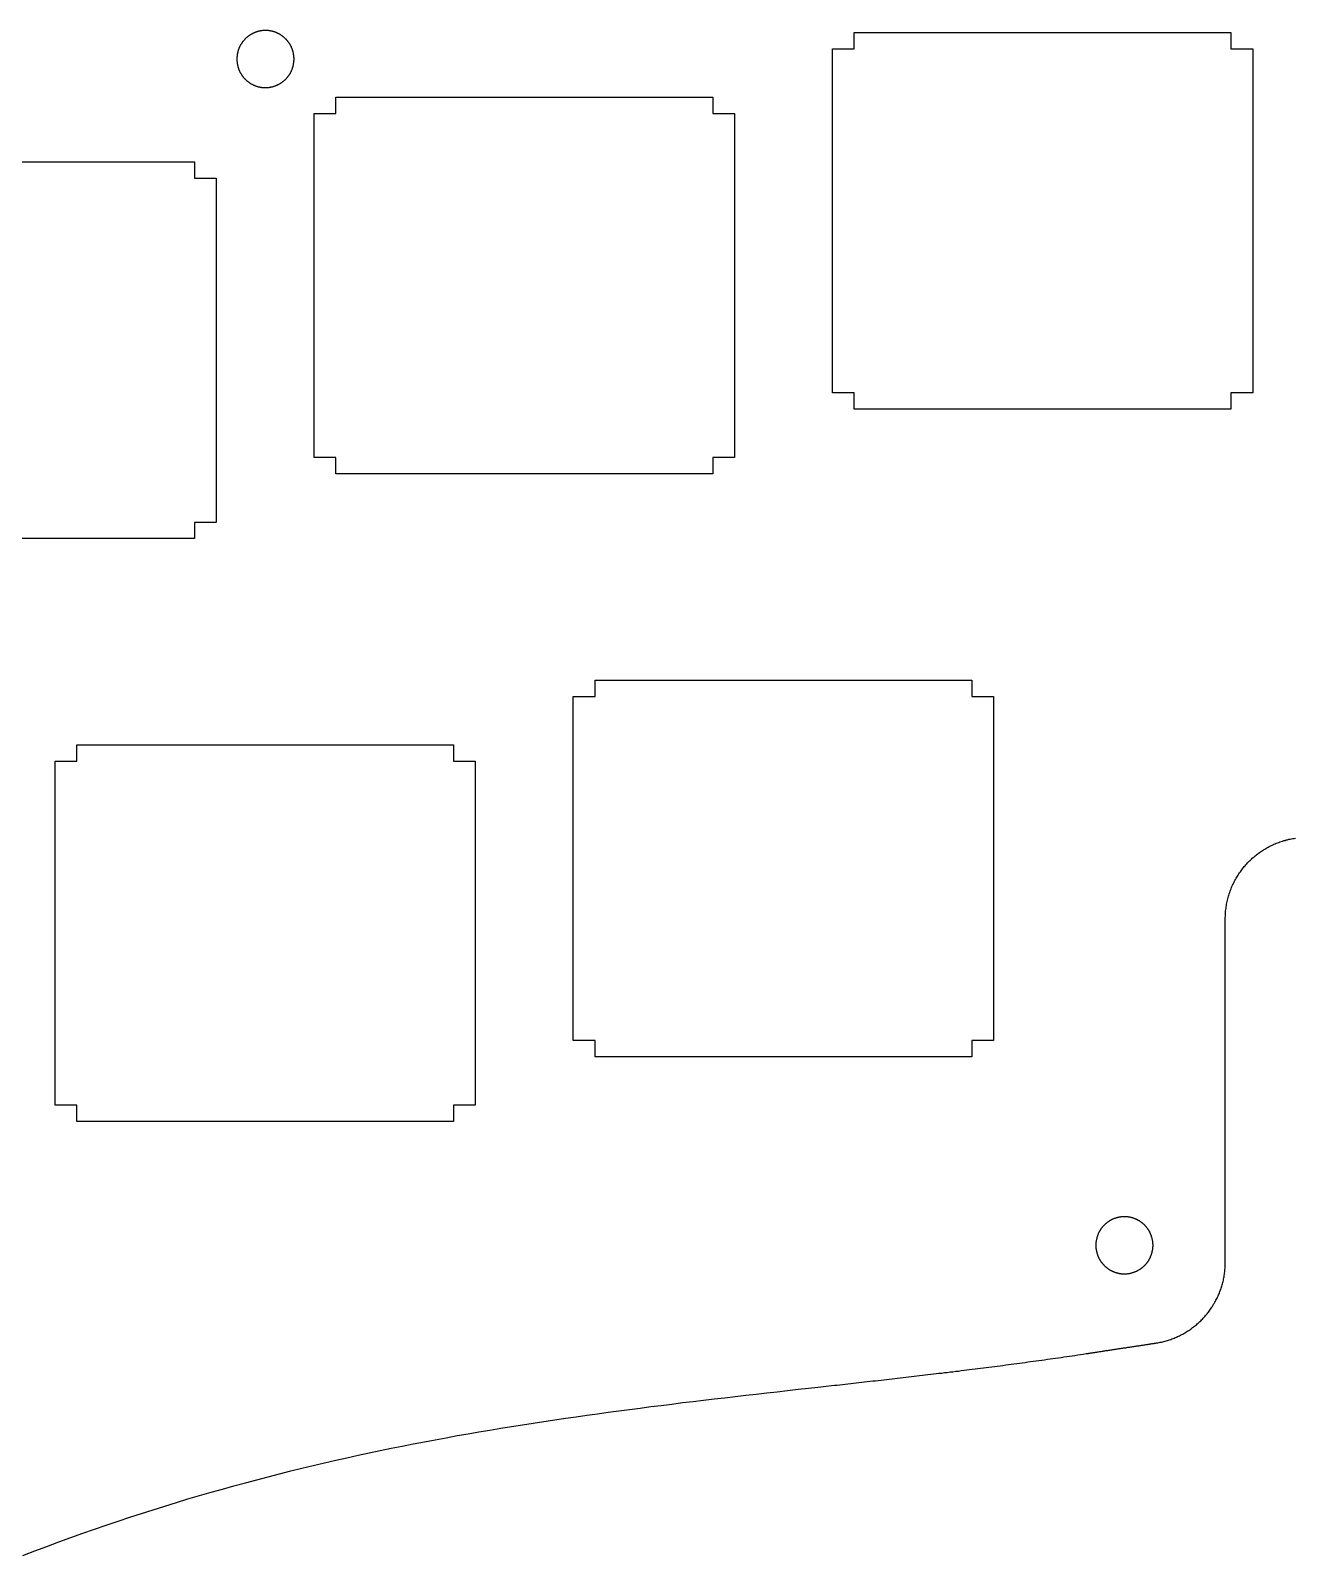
# Model space of a CAD drawing. Extents: x 0 to 154, y 0 to 134.
# Drawn here: x 43.7 to 90.2, y 7.7 to 63.7 of the extents above; entities that cross this region are included whole.
import ezdxf

# ---------------------------------------------------------------- set-up
doc = ezdxf.new("R2010")
doc.units = 0
doc.layers.add('LAYER_1', color=7, linetype='CONTINUOUS')

# ---------------------------------------------------------------- blocks, each defined once
blk = doc.blocks.new('BLOCK_2')
at = {"layer": 'LAYER_1', "color": 7}
for points in [[(186.7, 180.44), (186.7, 178.74), (184.43, 178.74), (184.43, 142.88), (186.7, 142.88), (186.7, 141.18), (225.96, 141.18), (225.96, 142.88), (228.22, 142.88), (228.22, 178.74), (225.96, 178.74), (225.96, 180.44), (186.7, 180.44)], [(240.7, 173.69), (240.7, 171.99), (238.43, 171.99), (238.43, 136.13), (240.7, 136.13), (240.7, 134.43), (279.96, 134.43), (279.96, 136.13), (282.22, 136.13), (282.22, 171.99), (279.96, 171.99), (279.96, 173.69), (240.7, 173.69)], [(294.7, 166.94), (294.7, 165.24), (292.43, 165.24), (292.43, 129.38), (294.7, 129.38), (294.7, 127.68), (333.96, 127.68), (333.96, 129.38), (336.22, 129.38), (336.22, 165.24), (333.96, 165.24), (333.96, 166.94), (294.7, 166.94)], [(213.7, 112.94), (213.7, 111.24), (211.43, 111.24), (211.43, 75.38), (213.7, 75.38), (213.7, 73.68), (252.96, 73.68), (252.96, 75.38), (255.22, 75.38), (255.22, 111.24), (252.96, 111.24), (252.96, 112.94), (213.7, 112.94)], [(267.7, 106.2), (267.7, 104.49), (265.43, 104.49), (265.43, 68.64), (267.7, 68.64), (267.7, 66.93), (306.96, 66.93), (306.96, 68.64), (309.22, 68.64), (309.22, 104.49), (306.96, 104.49), (306.96, 106.2), (267.7, 106.2)]]:
    blk.add_lwpolyline(points, dxfattribs=at)
for points in [[(312.56, 21.69, 0), (311.31, 22.17, 0), (310.06, 22.64, 0), (308.81, 23.1, 0), (307.57, 23.56, 0), (306.34, 24, 0), (305.11, 24.43, 0), (303.88, 24.86, 0), (302.65, 25.27, 0), (301.43, 25.68, 0), (300.21, 26.08, 0), (298.99, 26.46, 0), (297.78, 26.84, 0), (296.57, 27.22, 0), (295.37, 27.58, 0), (294.17, 27.93, 0), (292.97, 28.28, 0), (291.77, 28.62, 0), (290.58, 28.95, 0), (289.39, 29.28, 0), (288.2, 29.59, 0), (287.02, 29.9, 0), (285.84, 30.2, 0), (284.66, 30.5, 0), (283.49, 30.79, 0), (282.31, 31.07, 0), (281.14, 31.34, 0), (279.98, 31.61, 0), (278.81, 31.87, 0), (277.65, 32.13, 0), (276.5, 32.38, 0), (275.34, 32.62, 0), (274.19, 32.86, 0), (273.04, 33.09, 0), (271.89, 33.32, 0), (270.74, 33.54, 0), (269.6, 33.76, 0), (268.46, 33.97, 0), (267.32, 34.18, 0), (266.18, 34.38, 0), (265.05, 34.58, 0), (263.91, 34.77, 0), (262.78, 34.96, 0), (261.65, 35.14, 0), (260.53, 35.32, 0), (259.4, 35.49, 0), (258.28, 35.67, 0), (257.16, 35.83, 0), (256.04, 36, 0), (254.92, 36.16, 0), (253.81, 36.32, 0), (252.69, 36.47, 0), (251.58, 36.63, 0), (250.47, 36.77, 0), (249.36, 36.92, 0), (248.26, 37.06, 0), (247.15, 37.21, 0), (246.05, 37.34, 0), (244.94, 37.48, 0), (243.84, 37.62, 0), (242.74, 37.75, 0), (241.64, 37.88, 0), (240.54, 38.01, 0), (239.45, 38.14, 0), (238.35, 38.27, 0), (237.26, 38.39, 0), (236.17, 38.52, 0), (235.07, 38.64, 0), (233.98, 38.76, 0), (232.89, 38.88, 0), (231.8, 39.01, 0), (230.72, 39.13, 0), (229.73, 39.24, 0), (229.44, 39.27, 0), (229.16, 39.3, 0), (228.88, 39.33, 0), (228.59, 39.37, 0), (228.31, 39.4, 0), (228.02, 39.43, 0), (227.74, 39.46, 0), (227.45, 39.49, 0), (227.17, 39.52, 0), (226.88, 39.56, 0), (226.6, 39.59, 0), (226.31, 39.62, 0), (226.03, 39.65, 0), (225.74, 39.68, 0), (225.46, 39.72, 0), (225.17, 39.75, 0), (224.88, 39.78, 0), (224.6, 39.81, 0), (224.31, 39.85, 0), (224.02, 39.88, 0), (223.74, 39.91, 0), (223.45, 39.94, 0), (223.16, 39.98, 0), (222.88, 40.01, 0), (222.59, 40.04, 0), (222.3, 40.07, 0), (222.01, 40.11, 0), (221.73, 40.14, 0), (221.44, 40.17, 0), (221.15, 40.21, 0), (220.86, 40.24, 0), (220.58, 40.27, 0), (220.29, 40.31, 0), (220, 40.34, 0), (219.71, 40.37, 0), (219.42, 40.41, 0), (219.14, 40.44, 0), (218.85, 40.47, 0), (218.56, 40.51, 0), (218.27, 40.54, 0), (217.98, 40.58, 0), (217.69, 40.61, 0), (217.41, 40.65, 0), (217.12, 40.68, 0), (216.83, 40.71, 0), (216.54, 40.75, 0), (216.25, 40.78, 0), (215.96, 40.82, 0), (215.67, 40.85, 0), (215.38, 40.89, 0), (215.09, 40.92, 0), (214.8, 40.96, 0), (214.51, 41, 0), (214.22, 41.03, 0), (213.94, 41.07, 0), (213.65, 41.1, 0), (213.36, 41.14, 0), (213.07, 41.18, 0), (212.78, 41.21, 0), (212.49, 41.25, 0), (212.2, 41.29, 0), (211.91, 41.32, 0), (211.62, 41.36, 0), (211.33, 41.4, 0), (211.04, 41.43, 0), (210.75, 41.47, 0), (210.46, 41.51, 0), (210.17, 41.55, 0), (209.88, 41.59, 0), (209.59, 41.62, 0), (209.31, 41.66, 0), (209.02, 41.7, 0), (208.73, 41.74, 0), (208.44, 41.78, 0), (208.15, 41.82, 0), (207.86, 41.86, 0), (207.57, 41.9, 0), (207.28, 41.94, 0), (206.99, 41.98, 0), (206.7, 42.02, 0), (206.41, 42.06, 0), (206.12, 42.1, 0), (205.83, 42.14, 0), (205.54, 42.18, 0), (205.26, 42.22, 0), (204.97, 42.26, 0), (204.68, 42.3, 0), (204.39, 42.34, 0), (204.1, 42.38, 0), (203.81, 42.43, 0), (203.52, 42.47, 0), (203.24, 42.51, 0), (202.95, 42.55, 0), (202.66, 42.6, 0), (202.37, 42.64, 0), (202.08, 42.68, 0), (201.79, 42.73, 0), (201.74, 42.73, 0), (201.74, 42.73, 0), (201.73, 42.74, 0), (201.71, 42.74, 0), (201.69, 42.74, 0), (201.67, 42.74, 0), (201.64, 42.75, 0), (201.61, 42.75, 0), (201.58, 42.76, 0), (201.54, 42.76, 0), (201.5, 42.77, 0), (201.45, 42.78, 0), (201.4, 42.79, 0), (201.35, 42.79, 0), (201.29, 42.8, 0), (201.23, 42.81, 0), (201.17, 42.82, 0), (201.11, 42.83, 0), (201.04, 42.84, 0), (200.97, 42.85, 0), (200.89, 42.86, 0), (200.82, 42.87, 0), (200.74, 42.89, 0), (200.66, 42.9, 0), (200.57, 42.91, 0), (200.49, 42.92, 0), (200.4, 42.94, 0), (200.31, 42.95, 0), (200.22, 42.97, 0), (200.12, 42.98, 0), (200.03, 42.99, 0), (199.93, 43.01, 0), (199.83, 43.02, 0), (199.73, 43.04, 0), (199.63, 43.05, 0), (199.53, 43.07, 0), (199.42, 43.09, 0), (199.32, 43.1, 0), (199.21, 43.12, 0), (199.1, 43.13, 0), (198.99, 43.15, 0), (198.88, 43.17, 0), (198.78, 43.18, 0), (198.66, 43.2, 0), (198.55, 43.22, 0), (198.44, 43.23, 0), (198.33, 43.25, 0), (198.22, 43.27, 0), (198.11, 43.29, 0), (198, 43.3, 0), (197.89, 43.32, 0), (197.78, 43.34, 0), (197.66, 43.35, 0), (197.55, 43.37, 0), (197.44, 43.39, 0), (197.34, 43.4, 0), (197.23, 43.42, 0), (197.12, 43.44, 0), (197.01, 43.45, 0), (196.91, 43.47, 0), (196.8, 43.48, 0), (196.7, 43.5, 0), (196.59, 43.52, 0), (196.49, 43.53, 0), (196.39, 43.55, 0), (196.29, 43.56, 0), (196.2, 43.58, 0), (196.1, 43.59, 0), (196.01, 43.6, 0), (195.92, 43.62, 0), (195.83, 43.63, 0), (195.74, 43.64, 0), (195.66, 43.66, 0), (195.57, 43.67, 0), (195.49, 43.68, 0), (195.41, 43.69, 0), (195.34, 43.71, 0), (195.27, 43.72, 0), (195.2, 43.73, 0), (195.13, 43.74, 0), (195.06, 43.75, 0), (195, 43.76, 0), (194.95, 43.77, 0), (194.89, 43.77, 0), (194.84, 43.78, 0), (194.79, 43.79, 0), (194.75, 43.8, 0), (194.71, 43.8, 0), (194.67, 43.81, 0), (194.64, 43.81, 0), (194.61, 43.82, 0), (194.58, 43.82, 0), (194.56, 43.82, 0), (194.54, 43.83, 0), (194.53, 43.83, 0), (194.52, 43.83, 0), (194.51, 43.83, 0), (194.44, 43.84, 0), (194.32, 43.86, 0), (194.19, 43.89, 0), (194.06, 43.91, 0), (193.94, 43.94, 0), (193.81, 43.97, 0), (193.69, 44, 0), (193.57, 44.03, 0), (193.45, 44.06, 0), (193.32, 44.1, 0), (193.21, 44.14, 0), (193.09, 44.18, 0), (192.97, 44.22, 0), (192.85, 44.26, 0), (192.73, 44.3, 0), (192.61, 44.35, 0), (192.5, 44.4, 0), (192.38, 44.45, 0), (192.27, 44.5, 0), (192.16, 44.55, 0), (192.05, 44.6, 0), (191.94, 44.66, 0), (191.82, 44.71, 0), (191.72, 44.77, 0), (191.61, 44.83, 0), (191.5, 44.89, 0), (191.4, 44.96, 0), (191.29, 45.02, 0), (191.19, 45.09, 0), (191.09, 45.15, 0), (190.98, 45.22, 0), (190.88, 45.29, 0), (190.78, 45.37, 0), (190.69, 45.44, 0), (190.59, 45.51, 0), (190.49, 45.59, 0), (190.4, 45.66, 0), (190.3, 45.74, 0), (190.21, 45.82, 0), (190.12, 45.9, 0), (190.03, 45.99, 0), (189.94, 46.07, 0), (189.85, 46.15, 0), (189.76, 46.24, 0), (189.68, 46.33, 0), (189.59, 46.41, 0), (189.51, 46.5, 0), (189.43, 46.59, 0), (189.35, 46.69, 0), (189.27, 46.78, 0), (189.19, 46.87, 0), (189.12, 46.97, 0), (189.04, 47.06, 0), (188.97, 47.16, 0), (188.9, 47.26, 0), (188.83, 47.36, 0), (188.76, 47.46, 0), (188.69, 47.56, 0), (188.62, 47.66, 0), (188.56, 47.77, 0), (188.5, 47.87, 0), (188.43, 47.97, 0), (188.37, 48.08, 0), (188.31, 48.19, 0), (188.26, 48.3, 0), (188.2, 48.41, 0), (188.15, 48.51, 0), (188.09, 48.63, 0), (188.04, 48.74, 0), (187.99, 48.85, 0), (187.94, 48.96, 0), (187.9, 49.08, 0), (187.85, 49.19, 0), (187.81, 49.31, 0), (187.77, 49.42, 0), (187.73, 49.54, 0), (187.69, 49.66, 0), (187.65, 49.78, 0), (187.62, 49.89, 0), (187.58, 50.01, 0), (187.55, 50.14, 0), (187.52, 50.26, 0), (187.49, 50.38, 0), (187.47, 50.5, 0), (187.44, 50.62, 0), (187.42, 50.75, 0), (187.4, 50.87, 0), (187.38, 51, 0), (187.36, 51.12, 0), (187.34, 51.25, 0), (187.33, 51.37, 0), (187.32, 51.5, 0), (187.31, 51.63, 0), (187.3, 51.76, 0), (187.29, 51.88, 0), (187.29, 52.01, 0), (187.29, 52.14, 0), (187.29, 52.24, 0), (187.29, 52.26, 0), (187.29, 52.29, 0), (187.29, 52.36, 0), (187.29, 52.44, 0), (187.29, 52.54, 0), (187.29, 52.66, 0), (187.29, 52.81, 0), (187.29, 52.97, 0), (187.29, 53.15, 0), (187.29, 53.35, 0), (187.29, 53.56, 0), (187.29, 53.8, 0), (187.29, 54.05, 0), (187.29, 54.32, 0), (187.29, 54.6, 0), (187.29, 54.9, 0), (187.29, 55.22, 0), (187.29, 55.55, 0), (187.29, 55.89, 0), (187.29, 56.25, 0), (187.29, 56.62, 0), (187.29, 57, 0), (187.29, 57.4, 0), (187.29, 57.8, 0), (187.29, 58.22, 0), (187.29, 58.65, 0), (187.29, 59.09, 0), (187.29, 59.54, 0), (187.29, 60, 0), (187.29, 60.47, 0), (187.29, 60.95, 0), (187.29, 61.43, 0), (187.29, 61.93, 0), (187.29, 62.43, 0), (187.29, 62.93, 0), (187.29, 63.45, 0), (187.29, 63.96, 0), (187.29, 64.49, 0), (187.29, 65.02, 0), (187.29, 65.55, 0), (187.29, 66.09, 0), (187.29, 66.63, 0), (187.29, 67.17, 0), (187.29, 67.72, 0), (187.29, 68.27, 0), (187.29, 68.82, 0), (187.29, 69.37, 0), (187.29, 69.92, 0), (187.29, 70.47, 0), (187.29, 71.03, 0), (187.29, 71.58, 0), (187.29, 72.13, 0), (187.29, 72.67, 0), (187.29, 73.22, 0), (187.29, 73.76, 0), (187.29, 74.3, 0), (187.29, 74.84, 0), (187.29, 75.37, 0), (187.29, 75.9, 0), (187.29, 76.42, 0), (187.29, 76.94, 0), (187.29, 77.45, 0), (187.29, 77.96, 0), (187.29, 78.46, 0), (187.29, 78.95, 0), (187.29, 79.43, 0), (187.29, 79.91, 0), (187.29, 80.38, 0), (187.29, 80.83, 0), (187.29, 81.28, 0), (187.29, 81.72, 0), (187.29, 82.15, 0), (187.29, 82.56, 0), (187.29, 82.97, 0), (187.29, 83.36, 0), (187.29, 83.74, 0), (187.29, 84.11, 0), (187.29, 84.46, 0), (187.29, 84.81, 0), (187.29, 85.13, 0), (187.29, 85.44, 0), (187.29, 85.74, 0), (187.29, 86.02, 0), (187.29, 86.28, 0), (187.29, 86.53, 0), (187.29, 86.76, 0), (187.29, 86.98, 0), (187.29, 87.17, 0), (187.29, 87.35, 0), (187.29, 87.51, 0), (187.29, 87.64, 0), (187.29, 87.76, 0), (187.29, 87.86, 0), (187.29, 87.94, 0), (187.29, 88, 0), (187.29, 88.03, 0), (187.29, 88.04, 0), (187.29, 88.18, 0), (187.28, 88.32, 0), (187.28, 88.47, 0), (187.27, 88.61, 0), (187.26, 88.75, 0), (187.25, 88.89, 0), (187.23, 89.03, 0), (187.21, 89.17, 0), (187.19, 89.31, 0), (187.17, 89.45, 0), (187.15, 89.59, 0), (187.12, 89.73, 0), (187.09, 89.86, 0), (187.06, 90, 0), (187.03, 90.13, 0), (186.99, 90.27, 0), (186.96, 90.4, 0), (186.92, 90.53, 0), (186.88, 90.66, 0), (186.83, 90.79, 0), (186.79, 90.92, 0), (186.74, 91.05, 0), (186.69, 91.18, 0), (186.64, 91.3, 0), (186.59, 91.43, 0), (186.53, 91.55, 0), (186.47, 91.68, 0), (186.41, 91.8, 0), (186.35, 91.92, 0), (186.29, 92.04, 0), (186.23, 92.16, 0), (186.16, 92.28, 0), (186.09, 92.39, 0), (186.02, 92.51, 0), (185.95, 92.62, 0), (185.88, 92.74, 0), (185.8, 92.85, 0), (185.72, 92.96, 0), (185.65, 93.07, 0), (185.56, 93.17, 0), (185.48, 93.28, 0), (185.4, 93.39, 0), (185.31, 93.49, 0), (185.23, 93.59, 0), (185.14, 93.69, 0), (185.05, 93.79, 0), (184.96, 93.89, 0), (184.86, 93.99, 0), (184.77, 94.08, 0), (184.67, 94.18, 0), (184.57, 94.27, 0), (184.48, 94.36, 0), (184.38, 94.45, 0), (184.27, 94.53, 0), (184.17, 94.62, 0), (184.07, 94.7, 0), (183.96, 94.79, 0), (183.85, 94.87, 0), (183.74, 94.95, 0), (183.63, 95.03, 0), (183.52, 95.1, 0), (183.41, 95.18, 0), (183.3, 95.25, 0), (183.18, 95.32, 0), (183.07, 95.39, 0), (182.95, 95.46, 0), (182.83, 95.52, 0), (182.71, 95.58, 0), (182.59, 95.65, 0), (182.47, 95.71, 0), (182.35, 95.76, 0), (182.22, 95.82, 0), (182.1, 95.87, 0), (181.97, 95.93, 0), (181.84, 95.98, 0), (181.72, 96.02, 0), (181.59, 96.07, 0), (181.46, 96.11, 0), (181.33, 96.16, 0), (181.2, 96.2, 0), (181.06, 96.23, 0), (180.93, 96.27, 0), (180.79, 96.3, 0), (180.66, 96.34, 0), (180.52, 96.36, 0), (180.39, 96.39, 0), (180.25, 96.42, 0), (180.11, 96.44, 0), (179.97, 96.46, 0)], [(290.27, 177.67, 0), (290.27, 177.62, 0), (290.27, 177.58, 0), (290.27, 177.53, 0), (290.27, 177.48, 0), (290.27, 177.44, 0), (290.26, 177.39, 0), (290.26, 177.34, 0), (290.25, 177.3, 0), (290.25, 177.25, 0), (290.24, 177.21, 0), (290.23, 177.16, 0), (290.22, 177.12, 0), (290.21, 177.07, 0), (290.2, 177.03, 0), (290.19, 176.98, 0), (290.18, 176.94, 0), (290.17, 176.89, 0), (290.16, 176.85, 0), (290.15, 176.81, 0), (290.13, 176.76, 0), (290.12, 176.72, 0), (290.11, 176.68, 0), (290.09, 176.63, 0), (290.07, 176.59, 0), (290.06, 176.55, 0), (290.04, 176.51, 0), (290.02, 176.47, 0), (290, 176.43, 0), (289.99, 176.39, 0), (289.97, 176.35, 0), (289.95, 176.31, 0), (289.93, 176.27, 0), (289.9, 176.23, 0), (289.88, 176.19, 0), (289.86, 176.15, 0), (289.84, 176.12, 0), (289.81, 176.08, 0), (289.79, 176.04, 0), (289.76, 176, 0), (289.74, 175.97, 0), (289.71, 175.93, 0), (289.69, 175.9, 0), (289.66, 175.86, 0), (289.63, 175.83, 0), (289.61, 175.79, 0), (289.58, 175.76, 0), (289.55, 175.72, 0), (289.52, 175.69, 0), (289.49, 175.66, 0), (289.46, 175.63, 0), (289.43, 175.59, 0), (289.4, 175.56, 0), (289.37, 175.53, 0), (289.34, 175.5, 0), (289.3, 175.47, 0), (289.27, 175.44, 0), (289.24, 175.41, 0), (289.2, 175.38, 0), (289.17, 175.36, 0), (289.14, 175.33, 0), (289.1, 175.3, 0), (289.07, 175.28, 0), (289.03, 175.25, 0), (288.99, 175.22, 0), (288.96, 175.2, 0), (288.92, 175.18, 0), (288.88, 175.15, 0), (288.85, 175.13, 0), (288.81, 175.1, 0), (288.77, 175.08, 0), (288.73, 175.06, 0), (288.69, 175.04, 0), (288.65, 175.02, 0), (288.61, 175, 0), (288.57, 174.98, 0), (288.53, 174.96, 0), (288.49, 174.94, 0), (288.45, 174.93, 0), (288.41, 174.91, 0), (288.37, 174.89, 0), (288.32, 174.88, 0), (288.28, 174.86, 0), (288.24, 174.85, 0), (288.2, 174.83, 0), (288.15, 174.82, 0), (288.11, 174.81, 0), (288.07, 174.79, 0), (288.02, 174.78, 0), (287.98, 174.77, 0), (287.93, 174.76, 0), (287.89, 174.75, 0), (287.84, 174.75, 0), (287.8, 174.74, 0), (287.75, 174.73, 0), (287.71, 174.72, 0), (287.66, 174.72, 0), (287.62, 174.71, 0), (287.57, 174.71, 0), (287.52, 174.7, 0), (287.48, 174.7, 0), (287.43, 174.7, 0), (287.38, 174.7, 0), (287.33, 174.7, 0), (287.29, 174.69, 0), (287.24, 174.7, 0), (287.19, 174.7, 0), (287.15, 174.7, 0), (287.1, 174.7, 0), (287.05, 174.71, 0), (287.01, 174.71, 0), (286.96, 174.71, 0), (286.91, 174.72, 0), (286.87, 174.73, 0), (286.82, 174.73, 0), (286.78, 174.74, 0), (286.73, 174.75, 0), (286.69, 174.76, 0), (286.64, 174.77, 0), (286.6, 174.78, 0), (286.55, 174.79, 0), (286.51, 174.8, 0), (286.47, 174.81, 0), (286.42, 174.83, 0), (286.38, 174.84, 0), (286.34, 174.85, 0), (286.3, 174.87, 0), (286.25, 174.88, 0), (286.21, 174.9, 0), (286.17, 174.92, 0), (286.13, 174.94, 0), (286.09, 174.95, 0), (286.05, 174.97, 0), (286.01, 174.99, 0), (285.97, 175.01, 0), (285.93, 175.03, 0), (285.89, 175.05, 0), (285.85, 175.07, 0), (285.81, 175.09, 0), (285.77, 175.12, 0), (285.73, 175.14, 0), (285.7, 175.16, 0), (285.66, 175.19, 0), (285.62, 175.21, 0), (285.59, 175.24, 0), (285.55, 175.26, 0), (285.51, 175.29, 0), (285.48, 175.32, 0), (285.44, 175.34, 0), (285.41, 175.37, 0), (285.38, 175.4, 0), (285.34, 175.43, 0), (285.31, 175.46, 0), (285.28, 175.49, 0), (285.25, 175.52, 0), (285.21, 175.55, 0), (285.18, 175.58, 0), (285.15, 175.61, 0), (285.12, 175.64, 0), (285.09, 175.67, 0), (285.06, 175.71, 0), (285.03, 175.74, 0), (285, 175.77, 0), (284.98, 175.81, 0), (284.95, 175.84, 0), (284.92, 175.88, 0), (284.9, 175.91, 0), (284.87, 175.95, 0), (284.85, 175.99, 0), (284.82, 176.02, 0), (284.8, 176.06, 0), (284.77, 176.1, 0), (284.75, 176.13, 0), (284.73, 176.17, 0), (284.7, 176.21, 0), (284.68, 176.25, 0), (284.66, 176.29, 0), (284.64, 176.33, 0), (284.62, 176.37, 0), (284.6, 176.41, 0), (284.58, 176.45, 0), (284.57, 176.49, 0), (284.55, 176.53, 0), (284.53, 176.57, 0), (284.52, 176.61, 0), (284.5, 176.66, 0), (284.49, 176.7, 0), (284.47, 176.74, 0), (284.46, 176.78, 0), (284.44, 176.83, 0), (284.43, 176.87, 0), (284.42, 176.91, 0), (284.41, 176.96, 0), (284.4, 177, 0), (284.39, 177.05, 0), (284.38, 177.09, 0), (284.37, 177.14, 0), (284.36, 177.18, 0), (284.36, 177.23, 0), (284.35, 177.27, 0), (284.34, 177.32, 0), (284.34, 177.37, 0), (284.33, 177.41, 0), (284.33, 177.46, 0), (284.33, 177.51, 0), (284.32, 177.55, 0), (284.32, 177.6, 0), (284.32, 177.65, 0), (284.32, 177.69, 0), (284.32, 177.74, 0), (284.32, 177.79, 0), (284.33, 177.84, 0), (284.33, 177.88, 0), (284.33, 177.93, 0), (284.34, 177.98, 0), (284.34, 178.02, 0), (284.35, 178.07, 0), (284.36, 178.11, 0), (284.36, 178.16, 0), (284.37, 178.21, 0), (284.38, 178.25, 0), (284.39, 178.29, 0), (284.4, 178.34, 0), (284.41, 178.38, 0), (284.42, 178.43, 0), (284.43, 178.47, 0), (284.44, 178.51, 0), (284.46, 178.56, 0), (284.47, 178.6, 0), (284.49, 178.64, 0), (284.5, 178.69, 0), (284.52, 178.73, 0), (284.53, 178.77, 0), (284.55, 178.81, 0), (284.57, 178.85, 0), (284.58, 178.89, 0), (284.6, 178.93, 0), (284.62, 178.97, 0), (284.64, 179.01, 0), (284.66, 179.05, 0), (284.68, 179.09, 0), (284.7, 179.13, 0), (284.73, 179.17, 0), (284.75, 179.21, 0), (284.77, 179.25, 0), (284.8, 179.28, 0), (284.82, 179.32, 0), (284.85, 179.36, 0), (284.87, 179.39, 0), (284.9, 179.43, 0), (284.92, 179.46, 0), (284.95, 179.5, 0), (284.98, 179.53, 0), (285, 179.57, 0), (285.03, 179.6, 0), (285.06, 179.63, 0), (285.09, 179.67, 0), (285.12, 179.7, 0), (285.15, 179.73, 0), (285.18, 179.76, 0), (285.21, 179.79, 0), (285.25, 179.82, 0), (285.28, 179.85, 0), (285.31, 179.88, 0), (285.34, 179.91, 0), (285.38, 179.94, 0), (285.41, 179.97, 0), (285.44, 180, 0), (285.48, 180.03, 0), (285.51, 180.05, 0), (285.55, 180.08, 0), (285.59, 180.1, 0), (285.62, 180.13, 0), (285.66, 180.15, 0), (285.7, 180.18, 0), (285.73, 180.2, 0), (285.77, 180.22, 0), (285.81, 180.25, 0), (285.85, 180.27, 0), (285.89, 180.29, 0), (285.93, 180.31, 0), (285.97, 180.33, 0), (286.01, 180.35, 0), (286.05, 180.37, 0), (286.09, 180.39, 0), (286.13, 180.41, 0), (286.17, 180.43, 0), (286.21, 180.44, 0), (286.25, 180.46, 0), (286.3, 180.47, 0), (286.34, 180.49, 0), (286.38, 180.5, 0), (286.42, 180.51, 0), (286.47, 180.53, 0), (286.51, 180.54, 0), (286.55, 180.55, 0), (286.6, 180.56, 0), (286.64, 180.57, 0), (286.69, 180.58, 0), (286.73, 180.59, 0), (286.78, 180.6, 0), (286.82, 180.61, 0), (286.87, 180.62, 0), (286.91, 180.62, 0), (286.96, 180.63, 0), (287.01, 180.63, 0), (287.05, 180.64, 0), (287.1, 180.64, 0), (287.15, 180.64, 0), (287.19, 180.65, 0), (287.24, 180.65, 0), (287.29, 180.65, 0), (287.33, 180.65, 0), (287.38, 180.65, 0), (287.43, 180.64, 0), (287.48, 180.64, 0), (287.52, 180.64, 0), (287.57, 180.63, 0), (287.62, 180.63, 0), (287.66, 180.62, 0), (287.71, 180.62, 0), (287.75, 180.61, 0), (287.8, 180.6, 0), (287.84, 180.6, 0), (287.89, 180.59, 0), (287.93, 180.58, 0), (287.98, 180.57, 0), (288.02, 180.56, 0), (288.07, 180.55, 0), (288.11, 180.53, 0), (288.15, 180.52, 0), (288.2, 180.51, 0), (288.24, 180.5, 0), (288.28, 180.48, 0), (288.32, 180.47, 0), (288.37, 180.45, 0), (288.41, 180.43, 0), (288.45, 180.42, 0), (288.49, 180.4, 0), (288.53, 180.38, 0), (288.57, 180.36, 0), (288.61, 180.34, 0), (288.65, 180.32, 0), (288.69, 180.3, 0), (288.73, 180.28, 0), (288.77, 180.26, 0), (288.81, 180.24, 0), (288.85, 180.21, 0), (288.88, 180.19, 0), (288.92, 180.17, 0), (288.96, 180.14, 0), (288.99, 180.12, 0), (289.03, 180.09, 0), (289.07, 180.07, 0), (289.1, 180.04, 0), (289.14, 180.01, 0), (289.17, 179.99, 0), (289.2, 179.96, 0), (289.24, 179.93, 0), (289.27, 179.9, 0), (289.3, 179.87, 0), (289.34, 179.84, 0), (289.37, 179.81, 0), (289.4, 179.78, 0), (289.43, 179.75, 0), (289.46, 179.72, 0), (289.49, 179.68, 0), (289.52, 179.65, 0), (289.55, 179.62, 0), (289.58, 179.58, 0), (289.61, 179.55, 0), (289.63, 179.52, 0), (289.66, 179.48, 0), (289.69, 179.45, 0), (289.71, 179.41, 0), (289.74, 179.37, 0), (289.76, 179.34, 0), (289.79, 179.3, 0), (289.81, 179.26, 0), (289.84, 179.23, 0), (289.86, 179.19, 0), (289.88, 179.15, 0), (289.9, 179.11, 0), (289.93, 179.07, 0), (289.95, 179.03, 0), (289.97, 178.99, 0), (289.99, 178.95, 0), (290, 178.91, 0), (290.02, 178.87, 0), (290.04, 178.83, 0), (290.06, 178.79, 0), (290.07, 178.75, 0), (290.09, 178.71, 0), (290.11, 178.66, 0), (290.12, 178.62, 0), (290.13, 178.58, 0), (290.15, 178.54, 0), (290.16, 178.49, 0), (290.17, 178.45, 0), (290.18, 178.41, 0), (290.19, 178.36, 0), (290.2, 178.32, 0), (290.21, 178.27, 0), (290.22, 178.23, 0), (290.23, 178.18, 0), (290.24, 178.14, 0), (290.25, 178.09, 0), (290.25, 178.04, 0), (290.26, 178, 0), (290.26, 177.95, 0), (290.27, 177.91, 0), (290.27, 177.86, 0), (290.27, 177.81, 0), (290.27, 177.77, 0), (290.27, 177.72, 0), (290.27, 177.67, 0)], [(200.78, 54.02, 0), (200.78, 53.98, 0), (200.77, 53.93, 0), (200.77, 53.88, 0), (200.77, 53.84, 0), (200.77, 53.79, 0), (200.76, 53.74, 0), (200.76, 53.7, 0), (200.75, 53.65, 0), (200.75, 53.6, 0), (200.74, 53.56, 0), (200.73, 53.51, 0), (200.72, 53.47, 0), (200.72, 53.42, 0), (200.71, 53.38, 0), (200.69, 53.33, 0), (200.68, 53.29, 0), (200.67, 53.25, 0), (200.66, 53.2, 0), (200.65, 53.16, 0), (200.63, 53.12, 0), (200.62, 53.07, 0), (200.6, 53.03, 0), (200.59, 52.99, 0), (200.57, 52.95, 0), (200.56, 52.9, 0), (200.54, 52.86, 0), (200.52, 52.82, 0), (200.5, 52.78, 0), (200.49, 52.74, 0), (200.47, 52.7, 0), (200.45, 52.66, 0), (200.43, 52.62, 0), (200.4, 52.58, 0), (200.38, 52.54, 0), (200.36, 52.51, 0), (200.34, 52.47, 0), (200.31, 52.43, 0), (200.29, 52.39, 0), (200.26, 52.36, 0), (200.24, 52.32, 0), (200.21, 52.28, 0), (200.19, 52.25, 0), (200.16, 52.21, 0), (200.13, 52.18, 0), (200.11, 52.14, 0), (200.08, 52.11, 0), (200.05, 52.08, 0), (200.02, 52.04, 0), (199.99, 52.01, 0), (199.96, 51.98, 0), (199.93, 51.95, 0), (199.9, 51.92, 0), (199.87, 51.88, 0), (199.84, 51.85, 0), (199.8, 51.82, 0), (199.77, 51.79, 0), (199.74, 51.77, 0), (199.7, 51.74, 0), (199.67, 51.71, 0), (199.64, 51.68, 0), (199.6, 51.66, 0), (199.57, 51.63, 0), (199.53, 51.6, 0), (199.49, 51.58, 0), (199.46, 51.55, 0), (199.42, 51.53, 0), (199.38, 51.5, 0), (199.35, 51.48, 0), (199.31, 51.46, 0), (199.27, 51.44, 0), (199.23, 51.41, 0), (199.19, 51.39, 0), (199.15, 51.37, 0), (199.11, 51.35, 0), (199.07, 51.33, 0), (199.03, 51.31, 0), (198.99, 51.3, 0), (198.95, 51.28, 0), (198.91, 51.26, 0), (198.87, 51.24, 0), (198.82, 51.23, 0), (198.78, 51.21, 0), (198.74, 51.2, 0), (198.7, 51.19, 0), (198.65, 51.17, 0), (198.61, 51.16, 0), (198.57, 51.15, 0), (198.52, 51.14, 0), (198.48, 51.13, 0), (198.43, 51.12, 0), (198.39, 51.11, 0), (198.34, 51.1, 0), (198.3, 51.09, 0), (198.25, 51.08, 0), (198.21, 51.08, 0), (198.16, 51.07, 0), (198.12, 51.06, 0), (198.07, 51.06, 0), (198.02, 51.06, 0), (197.98, 51.05, 0), (197.93, 51.05, 0), (197.88, 51.05, 0), (197.84, 51.05, 0), (197.79, 51.05, 0), (197.74, 51.05, 0), (197.69, 51.05, 0), (197.65, 51.05, 0), (197.6, 51.05, 0), (197.55, 51.06, 0), (197.51, 51.06, 0), (197.46, 51.07, 0), (197.41, 51.07, 0), (197.37, 51.08, 0), (197.32, 51.09, 0), (197.28, 51.09, 0), (197.23, 51.1, 0), (197.19, 51.11, 0), (197.14, 51.12, 0), (197.1, 51.13, 0), (197.05, 51.14, 0), (197.01, 51.15, 0), (196.97, 51.17, 0), (196.92, 51.18, 0), (196.88, 51.19, 0), (196.84, 51.21, 0), (196.79, 51.22, 0), (196.75, 51.24, 0), (196.71, 51.25, 0), (196.67, 51.27, 0), (196.63, 51.29, 0), (196.59, 51.31, 0), (196.55, 51.32, 0), (196.51, 51.34, 0), (196.47, 51.36, 0), (196.43, 51.38, 0), (196.39, 51.4, 0), (196.35, 51.42, 0), (196.31, 51.45, 0), (196.27, 51.47, 0), (196.23, 51.49, 0), (196.2, 51.52, 0), (196.16, 51.54, 0), (196.12, 51.56, 0), (196.09, 51.59, 0), (196.05, 51.62, 0), (196.01, 51.64, 0), (195.98, 51.67, 0), (195.94, 51.7, 0), (195.91, 51.72, 0), (195.88, 51.75, 0), (195.84, 51.78, 0), (195.81, 51.81, 0), (195.78, 51.84, 0), (195.75, 51.87, 0), (195.71, 51.9, 0), (195.68, 51.93, 0), (195.65, 51.96, 0), (195.62, 51.99, 0), (195.59, 52.03, 0), (195.56, 52.06, 0), (195.53, 52.09, 0), (195.51, 52.13, 0), (195.48, 52.16, 0), (195.45, 52.2, 0), (195.42, 52.23, 0), (195.4, 52.27, 0), (195.37, 52.3, 0), (195.35, 52.34, 0), (195.32, 52.37, 0), (195.3, 52.41, 0), (195.27, 52.45, 0), (195.25, 52.49, 0), (195.23, 52.52, 0), (195.21, 52.56, 0), (195.18, 52.6, 0), (195.16, 52.64, 0), (195.14, 52.68, 0), (195.12, 52.72, 0), (195.1, 52.76, 0), (195.09, 52.8, 0), (195.07, 52.84, 0), (195.05, 52.88, 0), (195.03, 52.93, 0), (195.02, 52.97, 0), (195, 53.01, 0), (194.99, 53.05, 0), (194.97, 53.09, 0), (194.96, 53.14, 0), (194.94, 53.18, 0), (194.93, 53.22, 0), (194.92, 53.27, 0), (194.91, 53.31, 0), (194.9, 53.36, 0), (194.89, 53.4, 0), (194.88, 53.45, 0), (194.87, 53.49, 0), (194.86, 53.54, 0), (194.85, 53.58, 0), (194.85, 53.63, 0), (194.84, 53.67, 0), (194.84, 53.72, 0), (194.83, 53.77, 0), (194.83, 53.81, 0), (194.83, 53.86, 0), (194.82, 53.91, 0), (194.82, 53.95, 0), (194.82, 54, 0), (194.82, 54.05, 0), (194.82, 54.1, 0), (194.82, 54.14, 0), (194.83, 54.19, 0), (194.83, 54.24, 0), (194.83, 54.28, 0), (194.84, 54.33, 0), (194.84, 54.38, 0), (194.85, 54.42, 0), (194.85, 54.47, 0), (194.86, 54.51, 0), (194.87, 54.56, 0), (194.88, 54.6, 0), (194.89, 54.65, 0), (194.9, 54.69, 0), (194.91, 54.74, 0), (194.92, 54.78, 0), (194.93, 54.82, 0), (194.94, 54.87, 0), (194.96, 54.91, 0), (194.97, 54.95, 0), (194.99, 55, 0), (195, 55.04, 0), (195.02, 55.08, 0), (195.03, 55.12, 0), (195.05, 55.16, 0), (195.07, 55.21, 0), (195.09, 55.25, 0), (195.1, 55.29, 0), (195.12, 55.33, 0), (195.14, 55.37, 0), (195.16, 55.41, 0), (195.18, 55.45, 0), (195.21, 55.48, 0), (195.23, 55.52, 0), (195.25, 55.56, 0), (195.27, 55.6, 0), (195.3, 55.64, 0), (195.32, 55.67, 0), (195.35, 55.71, 0), (195.37, 55.75, 0), (195.4, 55.78, 0), (195.42, 55.82, 0), (195.45, 55.85, 0), (195.48, 55.89, 0), (195.51, 55.92, 0), (195.53, 55.95, 0), (195.56, 55.99, 0), (195.59, 56.02, 0), (195.62, 56.05, 0), (195.65, 56.09, 0), (195.68, 56.12, 0), (195.71, 56.15, 0), (195.75, 56.18, 0), (195.78, 56.21, 0), (195.81, 56.24, 0), (195.84, 56.27, 0), (195.88, 56.3, 0), (195.91, 56.32, 0), (195.94, 56.35, 0), (195.98, 56.38, 0), (196.01, 56.41, 0), (196.05, 56.43, 0), (196.09, 56.46, 0), (196.12, 56.48, 0), (196.16, 56.51, 0), (196.2, 56.53, 0), (196.23, 56.56, 0), (196.27, 56.58, 0), (196.31, 56.6, 0), (196.35, 56.62, 0), (196.39, 56.64, 0), (196.43, 56.67, 0), (196.47, 56.69, 0), (196.51, 56.71, 0), (196.55, 56.72, 0), (196.59, 56.74, 0), (196.63, 56.76, 0), (196.67, 56.78, 0), (196.71, 56.79, 0), (196.75, 56.81, 0), (196.79, 56.83, 0), (196.84, 56.84, 0), (196.88, 56.86, 0), (196.92, 56.87, 0), (196.97, 56.88, 0), (197.01, 56.89, 0), (197.05, 56.91, 0), (197.1, 56.92, 0), (197.14, 56.93, 0), (197.19, 56.94, 0), (197.23, 56.95, 0), (197.28, 56.95, 0), (197.32, 56.96, 0), (197.37, 56.97, 0), (197.41, 56.98, 0), (197.46, 56.98, 0), (197.51, 56.99, 0), (197.55, 56.99, 0), (197.6, 56.99, 0), (197.65, 57, 0), (197.69, 57, 0), (197.74, 57, 0), (197.79, 57, 0), (197.84, 57, 0), (197.88, 57, 0), (197.93, 57, 0), (197.98, 56.99, 0), (198.02, 56.99, 0), (198.07, 56.99, 0), (198.12, 56.98, 0), (198.16, 56.98, 0), (198.21, 56.97, 0), (198.25, 56.97, 0), (198.3, 56.96, 0), (198.34, 56.95, 0), (198.39, 56.94, 0), (198.43, 56.93, 0), (198.48, 56.92, 0), (198.52, 56.91, 0), (198.57, 56.9, 0), (198.61, 56.89, 0), (198.65, 56.88, 0), (198.7, 56.86, 0), (198.74, 56.85, 0), (198.78, 56.83, 0), (198.82, 56.82, 0), (198.87, 56.8, 0), (198.91, 56.79, 0), (198.95, 56.77, 0), (198.99, 56.75, 0), (199.03, 56.73, 0), (199.07, 56.71, 0), (199.11, 56.7, 0), (199.15, 56.68, 0), (199.19, 56.66, 0), (199.23, 56.63, 0), (199.27, 56.61, 0), (199.31, 56.59, 0), (199.35, 56.57, 0), (199.38, 56.54, 0), (199.42, 56.52, 0), (199.46, 56.5, 0), (199.49, 56.47, 0), (199.53, 56.45, 0), (199.57, 56.42, 0), (199.6, 56.39, 0), (199.64, 56.37, 0), (199.67, 56.34, 0), (199.7, 56.31, 0), (199.74, 56.28, 0), (199.77, 56.25, 0), (199.8, 56.22, 0), (199.84, 56.19, 0), (199.87, 56.16, 0), (199.9, 56.13, 0), (199.93, 56.1, 0), (199.96, 56.07, 0), (199.99, 56.04, 0), (200.02, 56, 0), (200.05, 55.97, 0), (200.08, 55.94, 0), (200.11, 55.9, 0), (200.13, 55.87, 0), (200.16, 55.83, 0), (200.19, 55.8, 0), (200.21, 55.76, 0), (200.24, 55.73, 0), (200.26, 55.69, 0), (200.29, 55.65, 0), (200.31, 55.62, 0), (200.34, 55.58, 0), (200.36, 55.54, 0), (200.38, 55.5, 0), (200.4, 55.47, 0), (200.43, 55.43, 0), (200.45, 55.39, 0), (200.47, 55.35, 0), (200.49, 55.31, 0), (200.5, 55.27, 0), (200.52, 55.23, 0), (200.54, 55.19, 0), (200.56, 55.14, 0), (200.57, 55.1, 0), (200.59, 55.06, 0), (200.6, 55.02, 0), (200.62, 54.98, 0), (200.63, 54.93, 0), (200.65, 54.89, 0), (200.66, 54.85, 0), (200.67, 54.8, 0), (200.68, 54.76, 0), (200.69, 54.71, 0), (200.71, 54.67, 0), (200.72, 54.63, 0), (200.72, 54.58, 0), (200.73, 54.54, 0), (200.74, 54.49, 0), (200.75, 54.44, 0), (200.75, 54.4, 0), (200.76, 54.35, 0), (200.76, 54.31, 0), (200.77, 54.26, 0), (200.77, 54.21, 0), (200.77, 54.17, 0), (200.77, 54.12, 0), (200.78, 54.07, 0), (200.78, 54.02, 0)]]:
    blk.add_polyline3d(points, dxfattribs=at)

msp = doc.modelspace()

# ---------------------------------------------------------------- block references
at = {"layer": 'LAYER_1', "xscale": -0.3528770268331181, "yscale": 0.3528770268331181, "zscale": 0.3528770268331181}
msp.add_blockref('BLOCK_2', (153.7, 0), dxfattribs=at)

doc.saveas('drawing.dxf')
